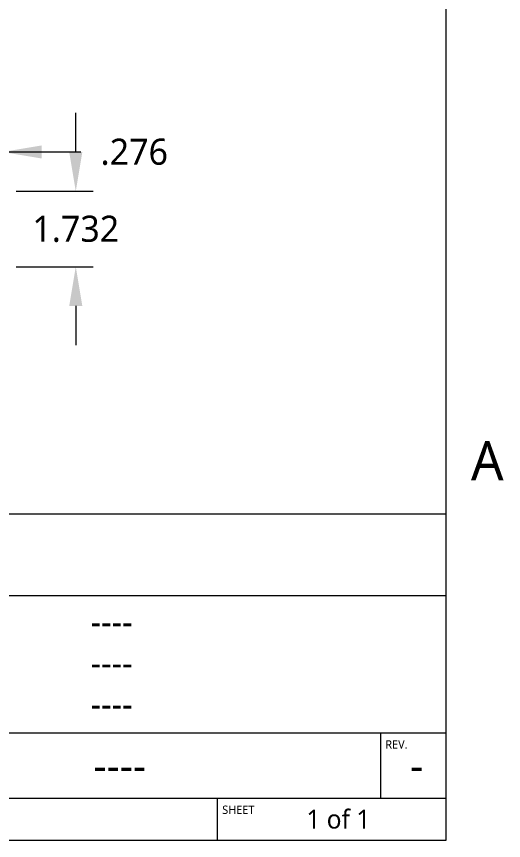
# Model space of a CAD drawing. Header units: inches. Extents: x 0 to 11, y 0 to 8.5.
# Drawn here: x 8.645 to 10.885, y 0.38 to 4.165 of the extents above; entities that cross this region are included whole.
import ezdxf

# ---------------------------------------------------------------- set-up
doc = ezdxf.new("R2010")
doc.units = ezdxf.units.IN
doc.header["$LTSCALE"] = 0.5
doc.header["$MEASUREMENT"] = 0
for name, color, linetype, lineweight in [('ANNOTATION_TEXT', 7, 'Continuous', 25), ('BORDER_FRAME', 7, 'Continuous', 15), ('BORDER_ZONES', 7, 'Continuous', 15), ('TITLE_BLOCK', 7, 'Continuous', 15)]:
    doc.layers.add(name, color=color, linetype=linetype, lineweight=lineweight)
doc.styles.add('Onshape-Standard', font='NotoSans-Regular.ttf')
doc.styles.add('Onshape-Standard-Dimension', font='')
doc.styles.add('Onshape-Standard-Fields', font='')
doc.styles.get('Onshape-Standard-Dimension').set_extended_font_data('Noto Sans')
doc.styles.get('Onshape-Standard-Fields').set_extended_font_data('Noto Sans')
doc.dimstyles.new('Onshape-Standard$0', dxfattribs={"dimtxt": 0.12, "dimasz": 0.18, "dimexe": 0.08, "dimexo": 0.0625, "dimgap": 0.09, "dimtad": 0, "dimtih": 1, "dimtoh": 1, "dimdec": 3, "dimzin": 7, "dimdsep": 46, "dimtxsty": 'Onshape-Standard-Dimension', "dimcen": 0.09, "dimadec": 1, "dimazin": 0, "dimtfac": 1, "dimtdec": 3, "dimtofl": 0, "dimtmove": 0, "dimatfit": 3, "dimfxl": 0, "dimtolj": 1, "dimtzin": 7, "dimlwd": 13, "dimlwe": 13, "dimarcsym": 0})

# ---------------------------------------------------------------- blocks, each defined once
blk = doc.blocks.new('*D5')
at = {"layer": 'ANNOTATION_TEXT', "color": 0, "lineweight": 13}
for p, q in [((8.5256, 3.4249), (8.5256, 3.623)), ((8.5807, 3.4249), (8.5807, 3.623)), ((8.3456, 3.543), (8.1656, 3.543)), ((8.5807, 3.543), (8.9407, 3.543)), ((8.7607, 3.543), (8.9407, 3.543))]:
    blk.add_line(p, q, dxfattribs=at)
at = {"layer": 'ANNOTATION_TEXT', "color": 0}
for points in [[(8.3456, 3.513), (8.3456, 3.573), (8.5256, 3.543)], [(8.7607, 3.573), (8.7607, 3.513), (8.5807, 3.543)]]:
    blk.add_solid(points, dxfattribs=at)
at = {"layer": 'Defpoints', "color": 0}
for p in [(8.5807, 3.543), (8.5256, 3.3624), (8.5807, 3.3624)]:
    blk.add_point(p, dxfattribs=at)
at = {"layer": 'ANNOTATION_TEXT', "color": 0, "insert": (9.1868, 3.543), "char_height": 0.12, "attachment_point": 5, "style": 'Onshape-Standard-Dimension'}
blk.add_mtext('\\A1;.276', dxfattribs=at)
blk = doc.blocks.new('*D6')
at = {"layer": 'ANNOTATION_TEXT', "color": 0, "lineweight": 13}
for p, q in [((8.9178, 3.5424), (8.9178, 3.7224)), ((8.6432, 3.3624), (8.9978, 3.3624)), ((8.6432, 3.016), (8.9978, 3.016)), ((8.9178, 2.836), (8.9178, 2.656))]:
    blk.add_line(p, q, dxfattribs=at)
at = {"layer": 'ANNOTATION_TEXT', "color": 0}
for points in [[(8.8878, 3.5424), (8.9478, 3.5424), (8.9178, 3.3624)], [(8.9478, 2.836), (8.8878, 2.836), (8.9178, 3.016)]]:
    blk.add_solid(points, dxfattribs=at)
at = {"layer": 'Defpoints', "color": 0}
for p in [(8.5807, 3.3624), (8.5807, 3.016), (8.9178, 3.016)]:
    blk.add_point(p, dxfattribs=at)
at = {"layer": 'ANNOTATION_TEXT', "color": 0, "insert": (8.9178, 3.1892), "char_height": 0.12, "attachment_point": 5, "style": 'Onshape-Standard-Dimension'}
blk.add_mtext('\\A1;1.732', dxfattribs=at)

msp = doc.modelspace()

# ---------------------------------------------------------------- linework, layer by layer
at = {"layer": 'BORDER_FRAME'}
for p, q in [((10.62, 8.12), (10.62, 0.38)), ((10.62, 0.38), (0.38, 0.38))]:
    msp.add_line(p, q, dxfattribs=at)
at = {"layer": 'TITLE_BLOCK'}
for p, q in [((7.545, 1.88), (10.62, 1.88)), ((7.545, 1.505), (10.62, 1.505)), ((7.545, 0.875), (10.62, 0.875)), ((10.32, 0.575), (10.32, 0.875)), ((7.545, 0.575), (10.62, 0.575)), ((9.57, 0.38), (9.57, 0.575))]:
    msp.add_line(p, q, dxfattribs=at)

# ---------------------------------------------------------------- texts
at = {"layer": 'BORDER_ZONES', "insert": (10.81, 2.125), "char_height": 0.18, "attachment_point": 5, "style": 'Onshape-Standard'}
msp.add_mtext('A', dxfattribs=at)
at = {"layer": 'TITLE_BLOCK'}
for s, insert, char_height, width, attachment_point, style in [('----', (9.0825, 1.385), 0.1152, 2.775, 5, 'Onshape-Standard-Fields'), ('----', (9.0825, 1.196), 0.1152, 2.775, 5, 'Onshape-Standard-Fields'), ('----', (9.0825, 1.007), 0.1152, 2.775, 5, 'Onshape-Standard-Fields'), ('REV.', (10.34112, 0.84044), 0.0384, 0.3, 1, 'Onshape-Standard'), ('----', (9.12, 0.725), 0.144, 2.4, 5, 'Onshape-Standard-Fields'), ('-', (10.485, 0.725), 0.144, 0.27, 5, 'Onshape-Standard-Fields'), ('SHEET', (9.59112, 0.54044), 0.0384, 1.05, 1, 'Onshape-Standard'), ('1 of 1', (10.125, 0.4775), 0.0864, 0.99, 5, 'Onshape-Standard-Fields')]:
    msp.add_mtext(s, dxfattribs=dict(at, insert=insert, char_height=char_height, width=width, attachment_point=attachment_point, style=style))

# ---------------------------------------------------------------- dimensions: what is measured, and where the dimension line sits
at = {"layer": 'ANNOTATION_TEXT'}
dim = msp.add_linear_dim(base=(8.91782, 3.01597), p1=(8.58068, 3.36243), p2=(8.58068, 3.01597), angle=270, dimstyle='Onshape-Standard$0', override={"dimlfac": 5}, dxfattribs=at)
dim.commit()
dim.dimension.update_dxf_attribs({"geometry": '*D6', "text_midpoint": (8.91782, 3.1892), "dimtype": 161})
dim = msp.add_linear_dim(base=(8.58068, 3.54301), p1=(8.52556, 3.36243), p2=(8.58068, 3.36243), dimstyle='Onshape-Standard$0', override={"dimlfac": 5}, dxfattribs=at)
dim.commit()
dim.dimension.update_dxf_attribs({"geometry": '*D5', "text_midpoint": (9.18677, 3.54301), "dimtype": 160})

doc.saveas('drawing.dxf')
